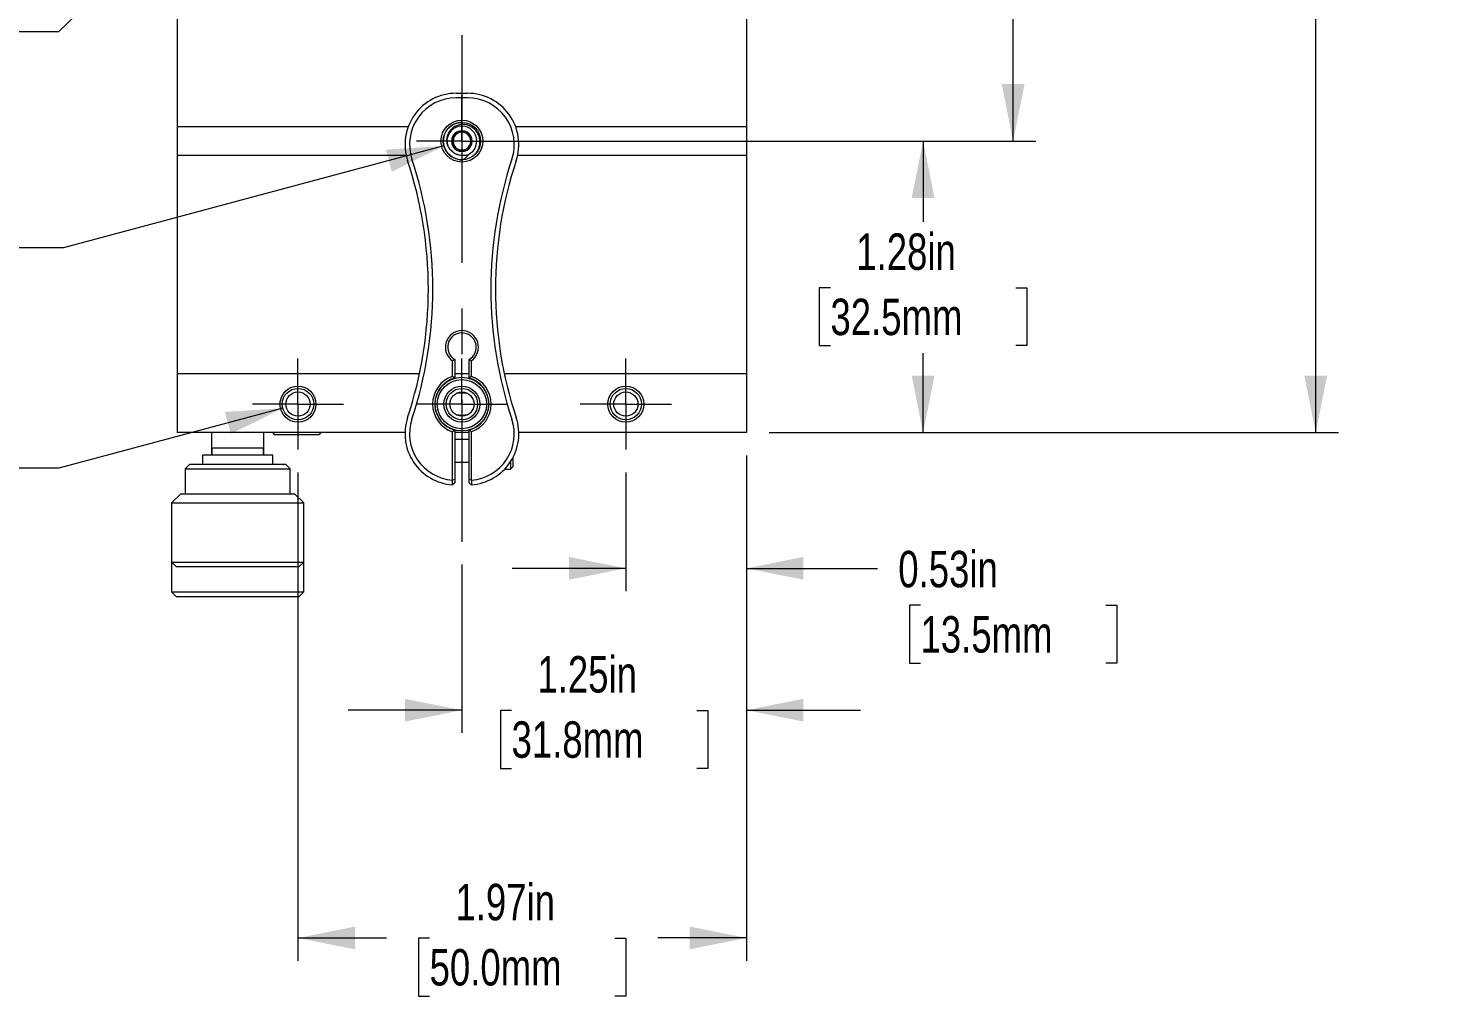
# Model space of a CAD drawing. Header units: inches. Extents: x 0.1 to 10.9, y 0.1 to 8.4.
# Drawn here: x 1.908 to 4.993, y 4.186 to 6.313 of the extents above; entities that cross this region are included whole.
import ezdxf

# ---------------------------------------------------------------- set-up
doc = ezdxf.new("R2010")
doc.units = ezdxf.units.IN
doc.header["$MEASUREMENT"] = 0
doc.linetypes.add('CENTERX2', pattern=[0.8, 0.5, -0.1, 0.1, -0.1])
doc.styles.add('SLDTEXTSTYLE0', font='TXT', dxfattribs={"width": 0.75})
doc.styles.add('SLDTEXTSTYLE2', font='TXT', dxfattribs={"width": 0.6875})
doc.dimstyles.new('SLDDIMSTYLE0', dxfattribs={"dimtxt": 0.08, "dimasz": 0.125, "dimexe": 0, "dimexo": 0.0625, "dimgap": 0.02, "dimtad": 0, "dimtih": 1, "dimtoh": 1, "dimlfac": 2, "dimrnd": 1e-09, "dimzin": 4, "dimdsep": 46, "dimtxsty": 'SLDTEXTSTYLE0', "dimsah": 1, "dimcen": 0.09, "dimadec": 0, "dimazin": 1, "dimtfac": 1, "dimtofl": 0, "dimtmove": 0, "dimatfit": 3, "dimfxl": 1, "dimfrac": 2, "dimtolj": 1, "dimtzin": 12, "dimarcsym": 0})
doc.dimstyles.new('SLDDIMSTYLE1', dxfattribs={"dimtxt": 0.08, "dimasz": 0.125, "dimexe": 0, "dimexo": 0.0625, "dimgap": 0.02, "dimtad": 0, "dimtih": 1, "dimtoh": 1, "dimlfac": 2, "dimrnd": 1e-09, "dimdsep": 46, "dimtxsty": 'SLDTEXTSTYLE0', "dimsah": 1, "dimcen": 0.09, "dimadec": 0, "dimazin": 2, "dimtfac": 1, "dimtmove": 0, "dimatfit": 0, "dimfxl": 1, "dimfrac": 2, "dimtolj": 1, "dimtzin": 12, "dimarcsym": 0})
doc.dimstyles.new('SLDDIMSTYLE2', dxfattribs={"dimtxt": 0.08, "dimasz": 0.125, "dimexe": 0, "dimexo": 0.0625, "dimgap": 0.02, "dimtad": 0, "dimtih": 1, "dimtoh": 1, "dimlfac": 2, "dimrnd": 1e-09, "dimzin": 12, "dimdsep": 46, "dimtxsty": 'SLDTEXTSTYLE0', "dimsah": 1, "dimcen": 0.09, "dimadec": 0, "dimazin": 3, "dimtfac": 1, "dimtmove": 0, "dimatfit": 0, "dimfxl": 1, "dimfrac": 2, "dimtolj": 1, "dimtzin": 12, "dimarcsym": 0})
doc.dimstyles.new('SLDDIMSTYLE3', dxfattribs={"dimtxt": 0.08, "dimasz": 0.125, "dimexe": 0, "dimexo": 0.0625, "dimgap": 0.02, "dimtad": 0, "dimtih": 1, "dimtoh": 1, "dimlfac": 2, "dimrnd": 1e-09, "dimzin": 12, "dimdsep": 46, "dimtxsty": 'SLDTEXTSTYLE0', "dimsah": 1, "dimcen": 0.09, "dimadec": 0, "dimazin": 3, "dimtfac": 1, "dimtofl": 0, "dimtmove": 0, "dimatfit": 3, "dimfxl": 1, "dimfrac": 2, "dimtolj": 1, "dimtzin": 12, "dimarcsym": 0})
doc.dimstyles.new('SLDDIMSTYLE5', dxfattribs={"dimtxt": 0.08, "dimasz": 0.125, "dimexe": 0, "dimexo": 0.0625, "dimgap": 0.02, "dimtad": 0, "dimtih": 1, "dimtoh": 1, "dimlfac": 2, "dimrnd": 1e-09, "dimzin": 4, "dimdsep": 46, "dimtxsty": 'SLDTEXTSTYLE0', "dimsah": 1, "dimcen": 0, "dimadec": 0, "dimazin": 1, "dimtfac": 1, "dimtofl": 0, "dimtmove": 0, "dimatfit": 3, "dimfxl": 1, "dimfrac": 2, "dimtolj": 1, "dimtzin": 12, "dimarcsym": 0})
doc.dimstyles.new('SLDDIMSTYLE6', dxfattribs={"dimtxt": 0.08, "dimasz": 0.125, "dimexe": 0, "dimexo": 0.0625, "dimgap": 0.02, "dimtad": 0, "dimtih": 1, "dimtoh": 1, "dimlfac": 2, "dimrnd": 1e-09, "dimzin": 12, "dimdsep": 46, "dimtxsty": 'SLDTEXTSTYLE0', "dimsah": 1, "dimcen": 0, "dimadec": 0, "dimazin": 3, "dimtfac": 1, "dimtofl": 0, "dimtmove": 0, "dimatfit": 3, "dimfxl": 1, "dimfrac": 2, "dimtolj": 1, "dimtzin": 12, "dimarcsym": 0})

# ---------------------------------------------------------------- blocks, each defined once
blk = doc.blocks.new('_D_10')
at = {"color": 8, "linetype": 'Continuous', "lineweight": 0}
for p, q in [((3.0228, 7.7723), (4.7853, 7.7723)), ((4.7353, 7.7723), (4.7353, 6.6549)), ((4.5023, 6.5104), (4.4779, 6.5104)), ((4.4779, 6.5104), (4.4779, 6.3834)), ((4.9683, 6.5104), (4.9926, 6.5104)), ((4.9926, 6.5104), (4.9926, 6.3834)), ((4.4779, 6.3834), (4.5023, 6.3834)), ((4.7353, 5.4248), (4.7353, 6.3671)), ((4.9926, 6.3834), (4.9683, 6.3834)), ((3.5353, 5.4248), (4.7853, 5.4248))]:
    blk.add_line(p, q, dxfattribs=at)
at = {"color": 8, "linetype": 'Continuous', "lineweight": 18}
for points in [[(4.7353, 7.7723), (4.7103, 7.6473), (4.7603, 7.6473)], [(4.7353, 5.4248), (4.7603, 5.5498), (4.7103, 5.5498)]]:
    blk.add_solid(points, dxfattribs=at)
at = {"color": 8, "linetype": 'Continuous', "lineweight": 18, "char_height": 0.08, "attachment_point": 1, "style": 'SLDTEXTSTYLE0'}
for s, insert in [('4.70in', (4.5886, 6.6298)), ('119.3mm', (4.5023, 6.4865))]:
    blk.add_mtext(s, dxfattribs=dict(at, insert=insert))
blk = doc.blocks.new('_D_11')
at = {"color": 8, "linetype": 'Continuous', "lineweight": 0}
for p, q in [((3.4853, 5.3748), (3.4853, 5.0767)), ((3.2203, 5.3373), (3.2203, 5.0767)), ((3.2203, 5.1267), (2.9703, 5.1267)), ((3.4853, 5.1267), (3.7728, 5.1267)), ((3.8674, 5.0457), (3.843, 5.0457)), ((3.843, 5.0457), (3.843, 4.9187)), ((4.2743, 5.0457), (4.2987, 5.0457)), ((4.2987, 5.0457), (4.2987, 4.9187)), ((3.843, 4.9187), (3.8674, 4.9187)), ((4.2987, 4.9187), (4.2743, 4.9187))]:
    blk.add_line(p, q, dxfattribs=at)
at = {"color": 8, "linetype": 'Continuous', "lineweight": 18}
for points in [[(3.2203, 5.1267), (3.0953, 5.1517), (3.0953, 5.1017)], [(3.4853, 5.1267), (3.6103, 5.1017), (3.6103, 5.1517)]]:
    blk.add_solid(points, dxfattribs=at)
at = {"color": 8, "linetype": 'Continuous', "lineweight": 18, "char_height": 0.08, "attachment_point": 1, "style": 'SLDTEXTSTYLE0'}
for s, insert in [('0.53in', (3.8186, 5.1651)), ('13.5mm', (3.8674, 5.0218))]:
    blk.add_mtext(s, dxfattribs=dict(at, insert=insert))
blk = doc.blocks.new('_D_12')
at = {"color": 8, "linetype": 'Continuous', "lineweight": 0}
for p, q in [((3.4853, 5.3748), (3.4853, 4.7652)), ((2.8603, 5.135), (2.8603, 4.7652)), ((2.8603, 4.8152), (2.6103, 4.8152)), ((2.9693, 4.8146), (2.9449, 4.8146)), ((2.9449, 4.8146), (2.9449, 4.6876)), ((3.3762, 4.8146), (3.4006, 4.8146)), ((3.4006, 4.8146), (3.4006, 4.6876)), ((3.4853, 4.8152), (3.7353, 4.8152)), ((2.9449, 4.6876), (2.9693, 4.6876)), ((3.4006, 4.6876), (3.3762, 4.6876))]:
    blk.add_line(p, q, dxfattribs=at)
at = {"color": 8, "linetype": 'Continuous', "lineweight": 18}
for points in [[(2.8603, 4.8152), (2.7353, 4.8402), (2.7353, 4.7902)], [(3.4853, 4.8152), (3.6103, 4.7902), (3.6103, 4.8402)]]:
    blk.add_solid(points, dxfattribs=at)
at = {"color": 8, "linetype": 'Continuous', "lineweight": 18, "char_height": 0.08, "attachment_point": 1, "style": 'SLDTEXTSTYLE0'}
for s, insert in [('1.25in', (3.0261, 4.934)), ('31.8mm', (2.9693, 4.7908))]:
    blk.add_mtext(s, dxfattribs=dict(at, insert=insert))
blk = doc.blocks.new('_D_13')
at = {"color": 8, "linetype": 'Continuous', "lineweight": 0}
for p, q in [((3.4853, 5.3748), (3.4853, 4.2652)), ((2.5003, 5.3373), (2.5003, 4.2652)), ((2.5003, 4.3152), (2.6948, 4.3152)), ((2.7893, 4.3146), (2.7649, 4.3146)), ((2.7649, 4.3146), (2.7649, 4.1876)), ((3.1962, 4.3146), (3.2206, 4.3146)), ((3.2206, 4.3146), (3.2206, 4.1876)), ((3.4853, 4.3152), (3.2907, 4.3152)), ((2.7649, 4.1876), (2.7893, 4.1876)), ((3.2206, 4.1876), (3.1962, 4.1876))]:
    blk.add_line(p, q, dxfattribs=at)
at = {"color": 8, "linetype": 'Continuous', "lineweight": 18}
for points in [[(2.5003, 4.3152), (2.6253, 4.2902), (2.6253, 4.3402)], [(3.4853, 4.3152), (3.3603, 4.3402), (3.3603, 4.2902)]]:
    blk.add_solid(points, dxfattribs=at)
at = {"color": 8, "linetype": 'Continuous', "lineweight": 18, "char_height": 0.08, "attachment_point": 1, "style": 'SLDTEXTSTYLE0'}
for s, insert in [('1.97in', (2.8461, 4.434)), ('50.0mm', (2.7893, 4.2908))]:
    blk.add_mtext(s, dxfattribs=dict(at, insert=insert))
blk = doc.blocks.new('_D_14')
at = {"color": 8, "linetype": 'Continuous', "lineweight": 0}
for p, q in [((2.5902, 6.8992), (1.9742, 6.305)), ((1.9742, 6.305), (1.8242, 6.305))]:
    blk.add_line(p, q, dxfattribs=at)
at = {"color": 8, "linetype": 'Continuous', "lineweight": 18}
blk.add_solid([(2.5902, 6.8992), (2.4829, 6.8304), (2.5176, 6.7945)], dxfattribs=at)
at = {"color": 8, "linetype": 'Continuous', "lineweight": 18, "char_height": 0.08, "attachment_point": 1}
for s, insert, style in [('POST CLAMP BODY MOUNTS', (0.371, 6.3446), 'SLDTEXTSTYLE0'), ('TO Ø', (0.6669, 6.2176), 'SLDTEXTSTYLE2'), ('1.50', (0.9271, 6.2176), 'SLDTEXTSTYLE0'), ('in [Ø38.1mm]', (1.134, 6.2176), 'SLDTEXTSTYLE0'), ('P-SERIES POST', (1.1322, 6.0906), 'SLDTEXTSTYLE0')]:
    blk.add_mtext(s, dxfattribs=dict(at, insert=insert, style=style))
blk = doc.blocks.new('_D_15')
at = {"color": 8, "linetype": 'Continuous', "lineweight": 0}
for p, q in [((2.4669, 5.4783), (1.9752, 5.3466)), ((1.9752, 5.3466), (1.8252, 5.3466))]:
    blk.add_line(p, q, dxfattribs=at)
at = {"color": 8, "linetype": 'Continuous', "lineweight": 18}
blk.add_solid([(2.4669, 5.4783), (2.3397, 5.4701), (2.3527, 5.4218)], dxfattribs=at)
at = {"color": 8, "linetype": 'Continuous', "lineweight": 18, "char_height": 0.08, "attachment_point": 1, "style": 'SLDTEXTSTYLE0'}
for s, insert in [('6-32 MOUNTING HOLE', (0.6691, 5.3862)), ('FOR USE WITH PM4', (0.8508, 5.2592)), ('(1 INCLUDED)', (1.1019, 5.1322)), ('3 PLACES', (1.317, 5.0052))]:
    blk.add_mtext(s, dxfattribs=dict(at, insert=insert))
blk = doc.blocks.new('_D_16')
at = {"color": 8, "linetype": 'Continuous', "lineweight": 0}
for p, q in [((2.8207, 6.0542), (1.9852, 5.8303)), ((1.9852, 5.8303), (1.8352, 5.8303))]:
    blk.add_line(p, q, dxfattribs=at)
at = {"color": 8, "linetype": 'Continuous', "lineweight": 18}
blk.add_solid([(2.8207, 6.0542), (2.6934, 6.046), (2.7064, 5.9977)], dxfattribs=at)
at = {"color": 8, "linetype": 'Continuous', "lineweight": 18, "char_height": 0.08, "attachment_point": 1, "style": 'SLDTEXTSTYLE0'}
for s, insert in [('8-32 NYLON-TIPPED SETSCREW', (0.2815, 5.8699)), ('FOR SECURING OPTIC', (0.6961, 5.7429)), ('5/64in [2.0mm] HEX', (0.8168, 5.6159))]:
    blk.add_mtext(s, dxfattribs=dict(at, insert=insert))
blk = doc.blocks.new('_D_17')
at = {"color": 8, "linetype": 'Continuous', "lineweight": 0}
for p, q in [((2.9103, 6.0648), (3.9231, 6.0648)), ((3.8731, 6.0648), (3.8731, 5.8872)), ((3.6696, 5.7427), (3.6452, 5.7427)), ((3.6452, 5.7427), (3.6452, 5.6157)), ((4.0765, 5.7427), (4.1009, 5.7427)), ((4.1009, 5.7427), (4.1009, 5.6157)), ((3.6452, 5.6157), (3.6696, 5.6157)), ((4.1009, 5.6157), (4.0765, 5.6157)), ((3.8731, 5.4248), (3.8731, 5.5995)), ((3.5353, 5.4248), (3.9231, 5.4248))]:
    blk.add_line(p, q, dxfattribs=at)
at = {"color": 8, "linetype": 'Continuous', "lineweight": 18}
for points in [[(3.8731, 6.0648), (3.8481, 5.9398), (3.8981, 5.9398)], [(3.8731, 5.4248), (3.8981, 5.5498), (3.8481, 5.5498)]]:
    blk.add_solid(points, dxfattribs=at)
at = {"color": 8, "linetype": 'Continuous', "lineweight": 18, "char_height": 0.08, "attachment_point": 1, "style": 'SLDTEXTSTYLE0'}
for s, insert in [('1.28in', (3.7264, 5.8621)), ('32.5mm', (3.6696, 5.7188))]:
    blk.add_mtext(s, dxfattribs=dict(at, insert=insert))
blk = doc.blocks.new('_D_18')
at = {"color": 8, "linetype": 'Continuous', "lineweight": 0}
for p, q in [((3.0103, 7.1598), (4.1208, 7.1598)), ((4.0708, 7.1598), (4.0708, 6.7736)), ((3.8674, 6.6292), (3.843, 6.6292)), ((3.843, 6.6292), (3.843, 6.5022)), ((4.2743, 6.6292), (4.2987, 6.6292)), ((4.2987, 6.6292), (4.2987, 6.5022)), ((3.843, 6.5022), (3.8674, 6.5022)), ((4.0708, 6.0648), (4.0708, 6.4859)), ((4.2987, 6.5022), (4.2743, 6.5022)), ((2.9103, 6.0648), (4.1208, 6.0648))]:
    blk.add_line(p, q, dxfattribs=at)
at = {"color": 8, "linetype": 'Continuous', "lineweight": 18}
for points in [[(4.0708, 7.1598), (4.0458, 7.0348), (4.0958, 7.0348)], [(4.0708, 6.0648), (4.0958, 6.1898), (4.0458, 6.1898)]]:
    blk.add_solid(points, dxfattribs=at)
at = {"color": 8, "linetype": 'Continuous', "lineweight": 18, "char_height": 0.08, "attachment_point": 1, "style": 'SLDTEXTSTYLE0'}
for s, insert in [('2.19in', (3.9242, 6.7485)), ('55.6mm', (3.8674, 6.6053))]:
    blk.add_mtext(s, dxfattribs=dict(at, insert=insert))
blk = doc.blocks.new('SW_CENTERMARKSYMBOL_2')
at = {"color": 0, "linetype": 'Continuous', "lineweight": 18}
for q in [(0, 0.1), (-0.1, 0), (0, -0.1), (0.1, 0)]:
    blk.add_line((0, 0), q, dxfattribs=at)
blk = doc.blocks.new('SW_CENTERMARKSYMBOL_3')
at = {"color": 0, "linetype": 'Continuous', "lineweight": 18}
for q in [(0, 0.1), (-0.1, 0), (0, -0.1), (0.1, 0)]:
    blk.add_line((0, 0), q, dxfattribs=at)
blk = doc.blocks.new('SW_CENTERMARKSYMBOL_4')
at = {"color": 0, "linetype": 'Continuous', "lineweight": 18}
for q in [(0, 0.1), (-0.1, 0), (0, -0.1), (0.1, 0)]:
    blk.add_line((0, 0), q, dxfattribs=at)
blk = doc.blocks.new('SW_CENTERMARKSYMBOL_5')
at = {"color": 0, "linetype": 'Continuous', "lineweight": 18}
for q in [(0, 0.1), (-0.1, 0), (0, -0.1), (0.1, 0)]:
    blk.add_line((0, 0), q, dxfattribs=at)

msp = doc.modelspace()

# ---------------------------------------------------------------- linework, layer by layer
at = {"color": 7, "linetype": 'CENTERX2', "lineweight": 18}
msp.add_line((2.8603, 7.8973), (2.8603, 5.185), dxfattribs=at)
at = {"color": 7, "linetype": 'Continuous', "lineweight": 18}
for p, q in [((2.2353, 6.5757), (2.2353, 6.096)), ((3.4853, 6.5757), (3.4853, 6.096)), ((2.8478, 6.1698), (2.8728, 6.1698)), ((2.8728, 6.1598), (2.8478, 6.1598)), ((2.7421, 6.096), (2.2353, 6.096)), ((2.2353, 6.096), (2.2353, 6.0335)), ((2.8338, 6.096), (2.8337, 6.096)), ((2.8868, 6.096), (2.8867, 6.096)), ((3.4853, 6.096), (2.9784, 6.096)), ((3.4853, 6.096), (3.4853, 6.0335)), ((2.7378, 6.0335), (2.2353, 6.0335)), ((2.2353, 6.0335), (2.2353, 5.5538)), ((2.8338, 6.0335), (2.8337, 6.0335)), ((3.4853, 6.0335), (2.9827, 6.0335)), ((3.4853, 6.0335), (3.4853, 5.5538)), ((2.8446, 5.5852), (2.8396, 5.5825)), ((2.8446, 5.5852), (2.8446, 5.5444)), ((2.8809, 5.5825), (2.8759, 5.5852)), ((2.8759, 5.5444), (2.8759, 5.5852)), ((2.7671, 5.5538), (2.2353, 5.5538)), ((2.2353, 5.5538), (2.2353, 5.4248)), ((2.8396, 5.5481), (2.8396, 5.5825)), ((2.8759, 5.5538), (2.8446, 5.5538)), ((2.8809, 5.5825), (2.8809, 5.5481)), ((3.4853, 5.5538), (2.9535, 5.5538)), ((3.4853, 5.5538), (3.4853, 5.4248)), ((2.8446, 5.5444), (2.8396, 5.5481)), ((2.8809, 5.5481), (2.8759, 5.5444)), ((2.8446, 5.4301), (2.8396, 5.4264)), ((2.8446, 5.4301), (2.8446, 5.3219)), ((2.8759, 5.3219), (2.8759, 5.4301)), ((2.8809, 5.4264), (2.8759, 5.4301)), ((2.7353, 5.4248), (2.2353, 5.4248)), ((2.3103, 5.4248), (2.3103, 5.3904)), ((2.4253, 5.3904), (2.4253, 5.4248)), ((2.444, 5.4248), (2.449, 5.4198)), ((2.5465, 5.4198), (2.449, 5.4198)), ((2.5465, 5.4198), (2.5515, 5.4248)), ((2.8396, 5.3201), (2.8396, 5.4264)), ((2.8759, 5.4248), (2.8446, 5.4248)), ((2.8759, 5.4095), (2.8446, 5.4095)), ((2.8809, 5.4264), (2.8809, 5.3201)), ((3.4853, 5.4248), (2.9851, 5.4248)), ((2.2903, 5.3754), (2.2903, 5.3554)), ((2.3678, 5.3754), (2.2903, 5.3754)), ((2.3103, 5.3904), (2.3103, 5.3754)), ((2.3678, 5.3904), (2.3103, 5.3904)), ((2.3113, 5.3904), (2.3113, 5.3754)), ((2.4253, 5.3904), (2.3678, 5.3904)), ((2.4453, 5.3754), (2.3678, 5.3754)), ((2.4243, 5.3754), (2.4243, 5.3904)), ((2.4253, 5.3754), (2.4253, 5.3904)), ((2.4453, 5.3554), (2.4453, 5.3754)), ((2.9723, 5.3698), (2.9723, 5.3495)), ((2.2628, 5.3554), (2.2528, 5.3454)), ((2.2528, 5.3454), (2.2528, 5.2904)), ((2.2528, 5.3454), (2.4828, 5.3454)), ((2.2628, 5.3554), (2.4728, 5.3554)), ((2.4828, 5.3454), (2.4728, 5.3554)), ((2.4828, 5.2904), (2.4828, 5.3454)), ((2.8446, 5.36), (2.8759, 5.36)), ((2.954, 5.3445), (2.9673, 5.3445)), ((2.9673, 5.3613), (2.9673, 5.3445)), ((2.9673, 5.3445), (2.9723, 5.3495)), ((2.8395, 5.3101), (2.8395, 5.3201)), ((2.8446, 5.3219), (2.8396, 5.3203)), ((2.8446, 5.3147), (2.8396, 5.3099)), ((2.8446, 5.3219), (2.8446, 5.3147)), ((2.881, 5.3203), (2.8759, 5.3219)), ((2.8759, 5.3147), (2.8759, 5.3219)), ((2.8808, 5.31), (2.8759, 5.3147)), ((2.8811, 5.3201), (2.881, 5.3101)), ((2.2428, 5.2904), (2.2228, 5.2704)), ((2.2428, 5.2904), (2.4928, 5.2904)), ((2.5128, 5.2704), (2.4928, 5.2904)), ((2.2228, 5.2704), (2.2228, 5.1404)), ((2.2228, 5.2704), (2.5128, 5.2704)), ((2.5128, 5.1404), (2.5128, 5.2704)), ((2.2228, 5.1404), (2.2228, 5.0752)), ((2.2228, 5.1404), (2.2328, 5.1304)), ((2.2228, 5.1404), (2.5128, 5.1404)), ((2.2328, 5.1304), (2.5028, 5.1304)), ((2.5028, 5.1304), (2.5128, 5.1404)), ((2.5128, 5.0752), (2.5128, 5.1404)), ((2.2228, 5.0752), (2.2328, 5.0652)), ((2.2228, 5.0752), (2.5128, 5.0752)), ((2.2328, 5.0652), (2.5028, 5.0652)), ((2.5028, 5.0652), (2.5128, 5.0752))]:
    msp.add_line(p, q, dxfattribs=at)
for centre, radius in [((2.8603, 6.0648), 0.046), ((2.8603, 6.0648), 0.041), ((2.5003, 5.4873), 0.0395), ((2.8603, 5.4873), 0.059), ((2.8603, 5.4873), 0.054), ((2.8603, 5.4873), 0.0395), ((3.2203, 5.4873), 0.0395), ((2.5003, 5.4873), 0.0345), ((2.5003, 5.4873), 0.0266), ((2.8603, 5.4873), 0.0345), ((2.8603, 5.4873), 0.0266), ((3.2203, 5.4873), 0.0345), ((3.2203, 5.4873), 0.0266)]:
    msp.add_circle(centre, radius, dxfattribs=at)
for centre, radius, start, end in [((2.8478, 6.0573), 0.1125, 90, 198.3691), ((2.8478, 6.0573), 0.1025, 90, 198.3691), ((2.8728, 6.0573), 0.1125, 341.6309, 90), ((2.8728, 6.0573), 0.1025, 341.6309, 90), ((2.8603, 6.0648), 0.041, 90, 272.8319), ((2.8603, 6.0648), 0.0328, 295.837, 199.163), ((2.8603, 6.0648), 0.0226, 90, 150), ((2.8603, 6.0648), 0.0195, 120, 180), ((2.8603, 6.0648), 0.0195, 60, 120), ((2.8603, 6.0648), 0.0226, 30, 90), ((2.8603, 6.0648), 0.0195, 0, 60), ((2.8603, 6.0648), 0.0226, 150, 210), ((2.8603, 6.0648), 0.0195, 180, 240), ((2.8603, 6.0648), 0.0226, 210, 270), ((2.8603, 6.0648), 0.0195, 240, 300), ((2.8603, 6.0648), 0.0226, 270, 330), ((2.8603, 6.0648), 0.0195, 300, 0), ((2.8603, 6.0648), 0.0226, 330, 30), ((1.8916, 5.7398), 0.895, 341.6309, 18.3691), ((1.8916, 5.7398), 0.905, 341.6309, 18.3691), ((3.8289, 5.7398), 0.905, 161.6309, 198.3691), ((3.8289, 5.7398), 0.895, 161.6309, 198.3691), ((2.8603, 5.6123), 0.0363, 304.6781, 235.3219), ((2.8603, 5.6123), 0.0313, 300, 240), ((2.8603, 5.4873), 0.0643, 108.7241, 251.2759), ((2.8603, 5.4873), 0.0593, 105.2905, 254.7095), ((2.8603, 5.4873), 0.0593, 285.2905, 74.7095), ((2.8603, 5.4873), 0.0642, 288.7241, 71.2759), ((2.8478, 5.4223), 0.1125, 161.6309, 265.7818), ((2.8478, 5.4223), 0.1025, 161.6309, 265.3537), ((2.8728, 5.4223), 0.1125, 274.1857, 18.3691), ((2.8728, 5.4223), 0.1025, 274.6447, 18.3691)]:
    msp.add_arc(centre, radius, start, end, dxfattribs=at)
for points, knots in [([(2.8906, 6.0373), (2.8915, 6.0384), (2.8932, 6.0406), (2.8954, 6.0442), (2.8972, 6.0482), (2.8986, 6.0524), (2.8995, 6.0568), (2.8999, 6.0613), (2.8998, 6.0659), (2.8992, 6.0704), (2.8981, 6.0748), (2.8965, 6.0789), (2.8945, 6.0828), (2.892, 6.0865), (2.8892, 6.0898), (2.886, 6.0928), (2.8825, 6.0954), (2.8787, 6.0975), (2.8748, 6.0992), (2.8707, 6.1004), (2.8665, 6.1011), (2.8624, 6.1014), (2.8582, 6.1012), (2.8541, 6.1005), (2.85, 6.0993), (2.8462, 6.0977), (2.8427, 6.0957), (2.8395, 6.0933), (2.8365, 6.0906), (2.8338, 6.0876), (2.8316, 6.0843), (2.8297, 6.0807), (2.8283, 6.0771), (2.8273, 6.0733), (2.8268, 6.0695), (2.8267, 6.0656), (2.827, 6.0618), (2.8278, 6.0579), (2.8288, 6.0553), (2.8293, 6.054)], [0, 0, 0, 0, 0.027068, 0.054211, 0.081279, 0.110373, 0.139559, 0.168652, 0.197771, 0.226985, 0.256097, 0.284376, 0.312748, 0.341027, 0.369029, 0.39712, 0.425114, 0.452624, 0.480227, 0.507738, 0.534628, 0.561603, 0.588488, 0.615228, 0.642061, 0.668801, 0.694586, 0.720453, 0.746238, 0.772056, 0.797961, 0.823775, 0.848598, 0.873501, 0.898324, 0.923024, 0.947802, 0.972494, 1, 1, 1, 1]), ([(2.8603, 6.0873), (2.8596, 6.0869), (2.8583, 6.0862), (2.8562, 6.085), (2.854, 6.0837), (2.8514, 6.0822), (2.8485, 6.0806), (2.8456, 6.0789), (2.843, 6.0774), (2.8415, 6.0765), (2.8407, 6.0761)], [0, 0, 0, 0, 0.108105, 0.216161, 0.328085, 0.439933, 0.593467, 0.752132, 0.875498, 1, 1, 1, 1]), ([(2.8798, 6.0761), (2.8791, 6.0764), (2.8778, 6.0772), (2.8757, 6.0784), (2.8735, 6.0797), (2.871, 6.0811), (2.8681, 6.0828), (2.8652, 6.0845), (2.8625, 6.086), (2.861, 6.0869), (2.8603, 6.0873)], [0, 0, 0, 0, 0.108105, 0.216161, 0.328085, 0.439933, 0.593467, 0.752132, 0.875498, 1, 1, 1, 1]), ([(2.8293, 6.054), (2.8301, 6.0526), (2.8316, 6.0498), (2.8347, 6.0461), (2.8372, 6.044), (2.8384, 6.043)], [0, 0, 0, 0, 0.3347048, 0.6636303, 1, 1, 1, 1]), ([(2.8407, 6.0761), (2.8407, 6.0748), (2.8407, 6.0723), (2.8407, 6.0685), (2.8407, 6.0646), (2.8407, 6.0606), (2.8407, 6.0569), (2.8407, 6.0546), (2.8407, 6.0535)], [0, 0, 0, 0, 0.180491, 0.343516, 0.506236, 0.675114, 0.844364, 1, 1, 1, 1]), ([(2.8407, 6.0535), (2.8414, 6.0531), (2.8427, 6.0523), (2.8448, 6.0511), (2.847, 6.0499), (2.8495, 6.0484), (2.8524, 6.0467), (2.8554, 6.0451), (2.858, 6.0435), (2.8595, 6.0427), (2.8603, 6.0422)], [0, 0, 0, 0, 0.108105, 0.216161, 0.328085, 0.439933, 0.593467, 0.752132, 0.875498, 1, 1, 1, 1]), ([(2.8603, 6.0422), (2.8609, 6.0426), (2.8622, 6.0434), (2.8643, 6.0446), (2.8665, 6.0458), (2.8691, 6.0473), (2.872, 6.049), (2.8749, 6.0507), (2.8775, 6.0522), (2.879, 6.0531), (2.8798, 6.0535)], [0, 0, 0, 0, 0.108105, 0.216161, 0.328085, 0.439933, 0.593467, 0.752132, 0.875498, 1, 1, 1, 1]), ([(2.8798, 6.0535), (2.8798, 6.0546), (2.8798, 6.0569), (2.8798, 6.0606), (2.8798, 6.0646), (2.8798, 6.0685), (2.8798, 6.0723), (2.8798, 6.0748), (2.8798, 6.0761)], [0, 0, 0, 0, 0.1556362, 0.3248856, 0.4937641, 0.6564836, 0.8195092, 1, 1, 1, 1]), ([(2.8384, 6.043), (2.8394, 6.0421), (2.8416, 6.04), (2.8449, 6.0379), (2.848, 6.0364), (2.8512, 6.0352), (2.8553, 6.0342), (2.8586, 6.034), (2.8603, 6.0339)], [0, 0, 0, 0, 0.161676, 0.373313, 0.482299, 0.591286, 0.792998, 1, 1, 1, 1]), ([(2.8603, 6.0339), (2.8611, 6.0338), (2.8629, 6.0336), (2.8656, 6.0336), (2.8684, 6.0338), (2.8714, 6.0343), (2.8734, 6.0349), (2.8746, 6.0353)], [0, 0, 0, 0, 0.185301, 0.370601, 0.561288, 0.751976, 1, 1, 1, 1]), ([(2.8746, 6.0353), (2.874, 6.0345), (2.873, 6.033), (2.8713, 6.0308), (2.8693, 6.0288), (2.8672, 6.027), (2.8648, 6.0253), (2.8631, 6.0243), (2.8623, 6.0238)], [0, 0, 0, 0, 0.163543, 0.328228, 0.493293, 0.659482, 0.829152, 1, 1, 1, 1]), ([(2.8728, 5.5108), (2.8716, 5.5109), (2.8694, 5.511), (2.8659, 5.5112), (2.8624, 5.5113), (2.8582, 5.5113), (2.8532, 5.5112), (2.8496, 5.5109), (2.8478, 5.5108)], [0, 0, 0, 0, 0.137858, 0.275691, 0.41614, 0.556578, 0.776918, 1, 1, 1, 1]), ([(2.8478, 5.4638), (2.8496, 5.4636), (2.8532, 5.4634), (2.8581, 5.4632), (2.8623, 5.4633), (2.8658, 5.4633), (2.8693, 5.4635), (2.8716, 5.4637), (2.8728, 5.4638)], [0, 0, 0, 0, 0.220499, 0.443421, 0.58112, 0.718828, 0.859401, 1, 1, 1, 1])]:
    msp.add_open_spline(points, degree=3, knots=knots, dxfattribs=at)

# ---------------------------------------------------------------- block references
at = {"color": 7, "linetype": 'Continuous', "lineweight": 0}
for name, p in [('SW_CENTERMARKSYMBOL_5', (2.8603, 6.0648)), ('SW_CENTERMARKSYMBOL_2', (2.5003, 5.4873)), ('SW_CENTERMARKSYMBOL_4', (2.8603, 5.4873)), ('SW_CENTERMARKSYMBOL_3', (3.2203, 5.4873))]:
    msp.add_blockref(name, p, dxfattribs=at)

# ---------------------------------------------------------------- dimensions: what is measured, and where the dimension line sits
at = {"color": 8, "linetype": 'Continuous', "lineweight": 18}
for base, p1, p2, dimstyle, picture, middle in [((4.7352577786, 5.4247738881), (2.9727577786, 7.7722738881), (3.4852577786, 5.4247738881), 'SLDDIMSTYLE0', '_D_10', (4.7352577786, 6.5110100437)), ((4.0708, 7.1598), (2.8603, 6.0648), (2.9603, 7.1598), 'SLDDIMSTYLE3', '_D_18', (4.0708, 6.6298)), ((3.8731, 6.0648), (3.4853, 5.4248), (2.8603, 6.0648), 'SLDDIMSTYLE3', '_D_17', (3.8731, 5.7433))]:
    dim = msp.add_linear_dim(base=base, p1=p1, p2=p2, angle=90, dimstyle=dimstyle, dxfattribs=at)
    dim.commit()
    dim.dimension.update_dxf_attribs({"geometry": picture, "text_midpoint": middle, "dimtype": 160})
for p1, p2, text, dimstyle, picture, middle in [((3.1303, 7.4203), (2.5902, 6.8992), 'POST CLAMP BODY MOUNTS\\PTO Ø<>in [Ø38.1mm]\\PP-SERIES POST', 'SLDDIMSTYLE5', '_D_14', (1.0976, 6.305)), ((2.8999, 6.0754), (2.8207, 6.0542), '8-32 NYLON-TIPPED SETSCREW\\PFOR SECURING OPTIC\\P5/64in [2.0mm] HEX', 'SLDDIMSTYLE6', '_D_16', (1.0428, 5.8303)), ((2.5336, 5.4962), (2.4669, 5.4783), '6-32 MOUNTING HOLE\\PFOR USE WITH PM4\\P(1 INCLUDED)\\P3 PLACES', 'SLDDIMSTYLE6', '_D_15', (1.2315, 5.3466))]:
    dim = msp.add_diameter_dim_2p(p1=p1, p2=p2, text=text, dimstyle=dimstyle, override={"dimpost": '<>'}, dxfattribs=at)
    dim.commit()
    dim.dimension.update_dxf_attribs({"geometry": picture, "text_midpoint": middle, "dimtype": 163})
for base, p1, dimstyle, picture, middle in [((3.4853, 4.3152), (2.5003, 5.3873), 'SLDDIMSTYLE3', '_D_13', (2.9928, 4.3152)), ((3.4853, 4.8152), (2.8603, 5.185), 'SLDDIMSTYLE2', '_D_12', (3.1728, 4.8152)), ((3.4853, 5.1267), (3.2203, 5.3873), 'SLDDIMSTYLE1', '_D_11', (4.0708, 5.1267))]:
    dim = msp.add_linear_dim(base=base, p1=p1, p2=(3.4853, 5.4248), dimstyle=dimstyle, dxfattribs=at)
    dim.commit()
    dim.dimension.update_dxf_attribs({"geometry": picture, "text_midpoint": middle, "dimtype": 160})

doc.saveas('drawing.dxf')
